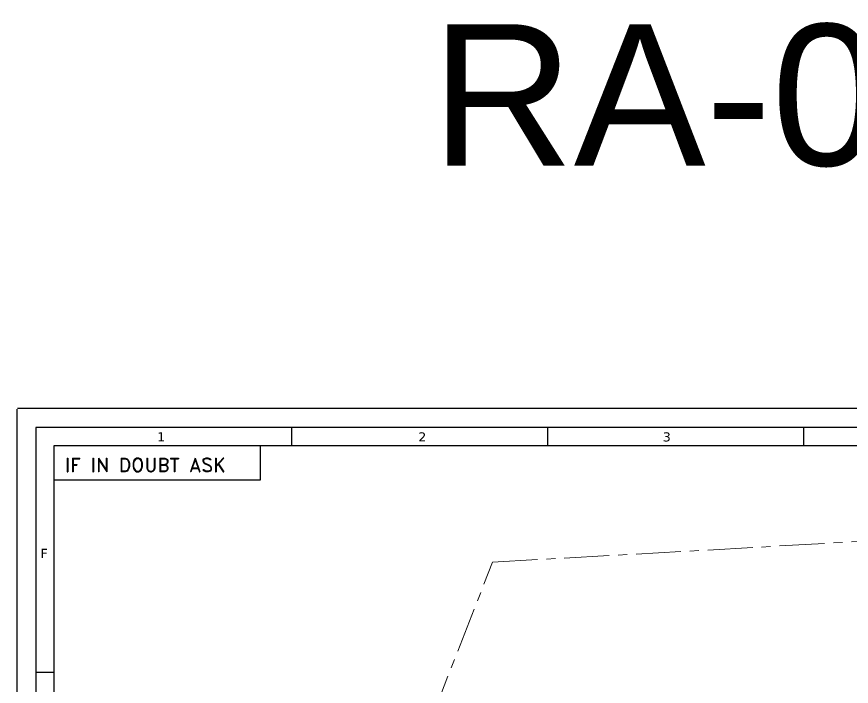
# Model space of a CAD drawing. Extents: x 1878645 to 3043969, y -1160829 to -603973.
# Drawn here: x 2765119 to 2800515, y -640121 to -611694 of the extents above; entities that cross this region are included whole.
import ezdxf

# ---------------------------------------------------------------- set-up
doc = ezdxf.new("R2010")
doc.units = 0
doc.header["$LTSCALE"] = 100
doc.linetypes.add('Center', pattern=[50.8, 31.75, -6.35, 6.35, -6.35])
doc.layers.add('A-SITE-BDRY', color=6, linetype='Center', lineweight=70)
doc.styles.add('ARIAL', font='arial.ttf')
doc.styles.add('ROMAND', font='romand__.ttf', dxfattribs={"height": 5})
doc.styles.get("Standard").update_dxf_attribs({"font": 'verdana.ttf'})

msp = doc.modelspace()

# ---------------------------------------------------------------- linework, layer by layer
at = {"color": 35}
for p, q in [((2765118.69159, -628360.71922), (2765118.69159, -692265.01839)), ((2853083.99811, -628329.71277), (2765149.69804, -628329.71277))]:
    msp.add_line(p, q, dxfattribs=at)
for p, q in [((2852277.83034, -629135.88054), (2765924.85936, -629135.88054)), ((2765924.85936, -629135.88054), (2765924.85936, -691458.85062)), ((2776777.11783, -629135.88054), (2776777.11783, -629911.04186)), ((2787629.3763, -629135.88054), (2787629.3763, -629911.04186)), ((2798481.63477, -629135.88054), (2798481.63477, -629911.04186)), ((2852277.83034, -629911.04186), (2766700.02068, -629911.04186)), ((2766700.02068, -629911.04186), (2766700.02068, -691458.85062)), ((2775460.58925, -631351.60473), (2775460.58925, -629911.04186)), ((2766700.02068, -631351.60473), (2775460.58925, -631351.60473)), ((2765924.85936, -639523.04222), (2766700.02068, -639523.04222))]:
    msp.add_line(p, q)
at = {"layer": 'A-SITE-BDRY', "lineweight": 5, "ltscale": 0.6}
msp.add_lwpolyline([(2780498.36125, -647141.26901), (2785300.61314, -634850.98458), (2849167.86211, -631244.59534), (2848967.02895, -643275.05165)], dxfattribs=at)

# ---------------------------------------------------------------- texts
at = {"color": 2, "style": 'ARIAL'}
msp.add_text('RA-03 Billed Qty', height=6000, dxfattribs=at).set_placement((2782695.1318, -618013.09261))
for s, p in [('1', (2771075.47227, -629725.59633)), ('2', (2782152.03041, -629725.59633)), ('3', (2792521.57423, -629725.59633)), ('F', (2766126.37207, -634671.35875))]:
    msp.add_text(s, height=387.58066).set_placement(p)
at = {"style": 'ROMAND'}
msp.add_text('IF IN DOUBT ASK', height=591.4024039, dxfattribs=at).set_placement((2767162.42309, -631019.77419))

doc.saveas('drawing.dxf')
